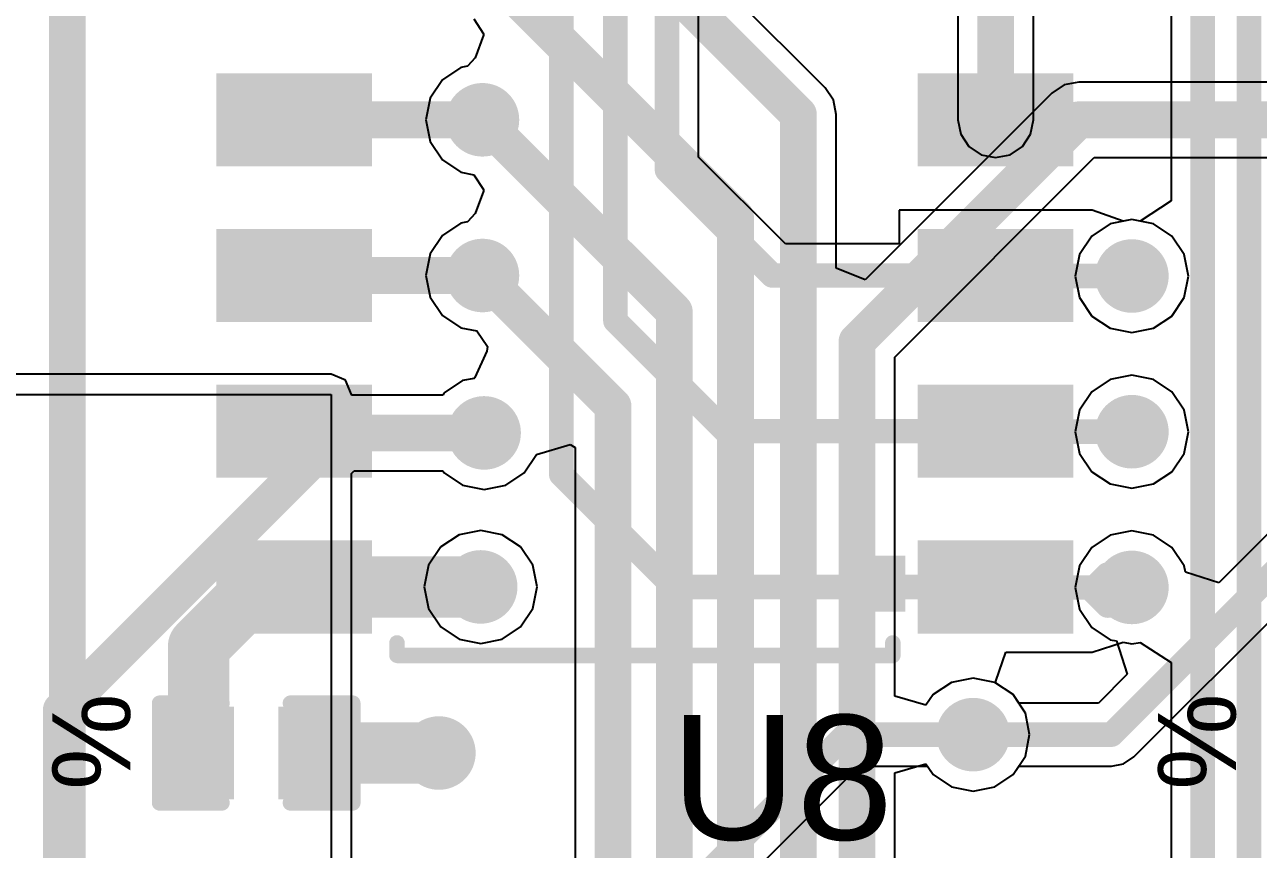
# Model space of a CAD drawing. Header units: millimetres. Extents: x -0.15 to 3.79, y -0.54 to 3.26.
# Drawn here: x 2.6558 to 3.0518, y 1.6899 to 1.9547 of the extents above; entities that cross this region are included whole.
import ezdxf

# ---------------------------------------------------------------- set-up
doc = ezdxf.new("R2010")
doc.units = ezdxf.units.MM
doc.header["$MEASUREMENT"] = 0
for name, color, linetype in [('BottomLayer', 5, 'Continuous'), ('BottomSolder', 6, 'Continuous'), ('TopLayer', 1, 'Continuous'), ('TopOverlay', 2, 'Continuous'), ('TopPaste', 8, 'Continuous'), ('TopSolder', 216, 'Continuous'), ('ViaHoleLayer', 16, 'Continuous')]:
    doc.layers.add(name, color=color, linetype=linetype)
doc.styles.add('Arial', font='', dxfattribs={"height": 0.2})
doc.styles.get('Arial').set_extended_font_data('Arial')

# ---------------------------------------------------------------- blocks, each defined once
blk = doc.blocks.new('16_SOIC_71')
at = {"layer": 'TopLayer'}
for points in [[(-0.025, 0.01496065), (0.025, 0.01496065), (0.025, -0.01496065), (-0.025, -0.01496065)], [(0.2001968, 0.01496065), (0.2501968, 0.01496065), (0.2501968, -0.01496065), (0.2001968, -0.01496065)], [(-0.025, -0.03503935), (0.025, -0.03503935), (0.025, -0.06496065), (-0.025, -0.06496065)], [(0.2001968, -0.03503935), (0.2501968, -0.03503935), (0.2501968, -0.06496065), (0.2001968, -0.06496065)], [(-0.025, -0.08503935), (0.025, -0.08503935), (0.025, -0.11496065), (-0.025, -0.11496065)], [(0.2001968, -0.08503935), (0.2501968, -0.08503935), (0.2501968, -0.11496065), (0.2001968, -0.11496065)], [(-0.025, -0.13503935), (0.025, -0.13503935), (0.025, -0.16496065), (-0.025, -0.16496065)], [(0.2001968, -0.13503935), (0.2501968, -0.13503935), (0.2501968, -0.16496065), (0.2001968, -0.16496065)], [(-0.025, -0.18503935), (0.025, -0.18503935), (0.025, -0.21496065), (-0.025, -0.21496065)], [(0.2001968, -0.18503935), (0.2501968, -0.18503935), (0.2501968, -0.21496065), (0.2001968, -0.21496065)], [(-0.025, -0.23503935), (0.025, -0.23503935), (0.025, -0.26496065), (-0.025, -0.26496065)], [(0.2001968, -0.23503935), (0.2501968, -0.23503935), (0.2501968, -0.26496065), (0.2001968, -0.26496065)], [(-0.025, -0.28503935), (0.025, -0.28503935), (0.025, -0.31496065), (-0.025, -0.31496065)], [(0.2001968, -0.28503935), (0.2501968, -0.28503935), (0.2501968, -0.31496065), (0.2001968, -0.31496065)], [(-0.025, -0.33503935), (0.025, -0.33503935), (0.025, -0.36496065), (-0.025, -0.36496065)], [(0.2001968, -0.33503935), (0.2501968, -0.33503935), (0.2501968, -0.36496065), (0.2001968, -0.36496065)]]:
    blk.add_hatch(color=1, dxfattribs=at).paths.add_polyline_path(points)
at = {"layer": 'TopOverlay'}
blk.add_hatch(color=2, dxfattribs=at).paths.add_polyline_path([(0.029, -0.01), (0.04, -0.01), (0.04, 0.008), (0.029, 0.008)])
at = {"layer": 'TopPaste'}
for points in [[(-0.025, 0.01496065), (0.025, 0.01496065), (0.025, -0.01496065), (-0.025, -0.01496065)], [(0.2001968, 0.01496065), (0.2501968, 0.01496065), (0.2501968, -0.01496065), (0.2001968, -0.01496065)], [(-0.025, -0.03503935), (0.025, -0.03503935), (0.025, -0.06496065), (-0.025, -0.06496065)], [(0.2001968, -0.03503935), (0.2501968, -0.03503935), (0.2501968, -0.06496065), (0.2001968, -0.06496065)], [(-0.025, -0.08503935), (0.025, -0.08503935), (0.025, -0.11496065), (-0.025, -0.11496065)], [(0.2001968, -0.08503935), (0.2501968, -0.08503935), (0.2501968, -0.11496065), (0.2001968, -0.11496065)], [(-0.025, -0.13503935), (0.025, -0.13503935), (0.025, -0.16496065), (-0.025, -0.16496065)], [(0.2001968, -0.13503935), (0.2501968, -0.13503935), (0.2501968, -0.16496065), (0.2001968, -0.16496065)], [(-0.025, -0.18503935), (0.025, -0.18503935), (0.025, -0.21496065), (-0.025, -0.21496065)], [(0.2001968, -0.18503935), (0.2501968, -0.18503935), (0.2501968, -0.21496065), (0.2001968, -0.21496065)], [(-0.025, -0.23503935), (0.025, -0.23503935), (0.025, -0.26496065), (-0.025, -0.26496065)], [(0.2001968, -0.23503935), (0.2501968, -0.23503935), (0.2501968, -0.26496065), (0.2001968, -0.26496065)], [(-0.025, -0.28503935), (0.025, -0.28503935), (0.025, -0.31496065), (-0.025, -0.31496065)], [(0.2001968, -0.28503935), (0.2501968, -0.28503935), (0.2501968, -0.31496065), (0.2001968, -0.31496065)], [(-0.025, -0.33503935), (0.025, -0.33503935), (0.025, -0.36496065), (-0.025, -0.36496065)], [(0.2001968, -0.33503935), (0.2501968, -0.33503935), (0.2501968, -0.36496065), (0.2001968, -0.36496065)]]:
    blk.add_hatch(color=8, dxfattribs=at).paths.add_polyline_path(points)
at = {"layer": 'TopSolder'}
for points in [[(-0.025, 0.01496065), (0.025, 0.01496065), (0.025, -0.01496065), (-0.025, -0.01496065)], [(0.2001968, 0.01496065), (0.2501968, 0.01496065), (0.2501968, -0.01496065), (0.2001968, -0.01496065)], [(-0.025, -0.03503935), (0.025, -0.03503935), (0.025, -0.06496065), (-0.025, -0.06496065)], [(0.2001968, -0.03503935), (0.2501968, -0.03503935), (0.2501968, -0.06496065), (0.2001968, -0.06496065)], [(-0.025, -0.08503935), (0.025, -0.08503935), (0.025, -0.11496065), (-0.025, -0.11496065)], [(0.2001968, -0.08503935), (0.2501968, -0.08503935), (0.2501968, -0.11496065), (0.2001968, -0.11496065)], [(-0.025, -0.13503935), (0.025, -0.13503935), (0.025, -0.16496065), (-0.025, -0.16496065)], [(0.2001968, -0.13503935), (0.2501968, -0.13503935), (0.2501968, -0.16496065), (0.2001968, -0.16496065)], [(-0.025, -0.18503935), (0.025, -0.18503935), (0.025, -0.21496065), (-0.025, -0.21496065)], [(0.2001968, -0.18503935), (0.2501968, -0.18503935), (0.2501968, -0.21496065), (0.2001968, -0.21496065)], [(-0.025, -0.23503935), (0.025, -0.23503935), (0.025, -0.26496065), (-0.025, -0.26496065)], [(0.2001968, -0.23503935), (0.2501968, -0.23503935), (0.2501968, -0.26496065), (0.2001968, -0.26496065)], [(-0.025, -0.28503935), (0.025, -0.28503935), (0.025, -0.31496065), (-0.025, -0.31496065)], [(0.2001968, -0.28503935), (0.2501968, -0.28503935), (0.2501968, -0.31496065), (0.2001968, -0.31496065)], [(-0.025, -0.33503935), (0.025, -0.33503935), (0.025, -0.36496065), (-0.025, -0.36496065)], [(0.2001968, -0.33503935), (0.2501968, -0.33503935), (0.2501968, -0.36496065), (0.2001968, -0.36496065)]]:
    blk.add_hatch(color=216, dxfattribs=at).paths.add_polyline_path(points)
at = {"layer": 'TopOverlay'}
for points, const_width in [([(0.033, 0.022), (0.033, 0.018)], 0.005), ([(0.192, 0.022), (0.033, 0.022)], 0.005), ([(0.1921968, 0.021937), (0.1921968, 0.018)], 0.005), ([(-0.031, 0.001), (-0.036, 0.006)], 0.007874), ([(-0.036, 0.006), (-0.036, -0.004)], 0.007874), ([(-0.031, 0.001), (-0.036, -0.004)], 0.007874), ([(0.033, -0.368), (0.033, -0.372)], 0.005), ([(0.1921968, -0.368), (0.1921968, -0.371937)], 0.005), ([(0.192, -0.372), (0.033, -0.372)], 0.005)]:
    blk.add_lwpolyline(points, dxfattribs=dict(at, const_width=const_width))
for points, const_width in [([(0.03175, 0.022, 1), (0.03425, 0.022, 1)], 0.0025), ([(0.03175, 0.022, 1), (0.03425, 0.022, 1)], 0.0025), ([(0.19075, 0.022, 1), (0.19325, 0.022, 1)], 0.0025), ([(0.1909468, 0.021937, 1), (0.1934468, 0.021937, 1)], 0.0025), ([(0.03175, 0.018, 1), (0.03425, 0.018, 1)], 0.0025), ([(0.1909468, 0.018, 1), (0.1934468, 0.018, 1)], 0.0025), ([(-0.0379685, 0.006, 1), (-0.0340315, 0.006, 1)], 0.003937), ([(-0.0379685, 0.006, 1), (-0.0340315, 0.006, 1)], 0.003937), ([(-0.0329685, 0.001, 1), (-0.0290315, 0.001, 1)], 0.003937), ([(-0.0329685, 0.001, 1), (-0.0290315, 0.001, 1)], 0.003937), ([(-0.0379685, -0.004, 1), (-0.0340315, -0.004, 1)], 0.003937), ([(-0.0379685, -0.004, 1), (-0.0340315, -0.004, 1)], 0.003937), ([(0.03175, -0.368, 1), (0.03425, -0.368, 1)], 0.0025), ([(0.1909468, -0.368, 1), (0.1934468, -0.368, 1)], 0.0025), ([(0.03175, -0.372, 1), (0.03425, -0.372, 1)], 0.0025), ([(0.03175, -0.372, 1), (0.03425, -0.372, 1)], 0.0025), ([(0.19075, -0.372, 1), (0.19325, -0.372, 1)], 0.0025), ([(0.1909468, -0.371937, 1), (0.1934468, -0.371937, 1)], 0.0025)]:
    blk.add_lwpolyline(points, format="xyb", close=True, dxfattribs=dict(at, const_width=const_width))
blk = doc.blocks.new('C___0402_170')
at = {"layer": 'TopLayer'}
for points in [[(-0.0275, -0.0125), (-0.0275, 0.0125), (-0.009499999999999998, 0.0125), (-0.009500000000000001, -0.0125)], [(0.009499999999999998, -0.0125), (0.009500000000000001, 0.0125), (0.0275, 0.0125), (0.0275, -0.0125)]]:
    blk.add_hatch(color=1, dxfattribs=at).paths.add_polyline_path(points)
at = {"layer": 'TopPaste'}
for points in [[(-0.0275, -0.0125), (-0.0275, 0.0125), (-0.009499999999999998, 0.0125), (-0.009500000000000001, -0.0125)], [(0.009499999999999998, -0.0125), (0.009500000000000001, 0.0125), (0.0275, 0.0125), (0.0275, -0.0125)]]:
    blk.add_hatch(color=8, dxfattribs=at).paths.add_polyline_path(points)
at = {"layer": 'TopSolder'}
for points in [[(-0.0298622, -0.0148622), (-0.0298622, 0.0148622), (-0.007137799999999999, 0.0148622), (-0.007137800000000001, -0.0148622)], [(0.007137799999999999, -0.0148622), (0.007137800000000001, 0.0148622), (0.0298622, 0.0148622), (0.0298622, -0.0148622)]]:
    blk.add_hatch(color=216, dxfattribs=at).paths.add_polyline_path(points)
at = {"layer": 'TopOverlay', "const_width": 0.005}
for points in [[(-0.031, -0.016), (-0.031, 0.016)], [(-0.031, 0.016), (-0.011, 0.016)], [(0.011, 0.016), (0.031, 0.016)], [(0.031, -0.016), (0.031, 0.016)], [(-0.031, -0.016), (-0.011, -0.016)], [(0.011, -0.016), (0.031, -0.016)]]:
    blk.add_lwpolyline(points, dxfattribs=at)
at = {"layer": 'TopOverlay', "const_width": 0.0025}
for points in [[(-0.03225, 0.016, 1), (-0.02975, 0.016, 1)], [(-0.03225, 0.016, 1), (-0.02975, 0.016, 1)], [(-0.01225, 0.016, 1), (-0.00975, 0.016, 1)], [(0.00975, 0.016, 1), (0.01225, 0.016, 1)], [(0.02975, 0.016, 1), (0.03225, 0.016, 1)], [(0.02975, 0.016, 1), (0.03225, 0.016, 1)], [(-0.03225, -0.016, 1), (-0.02975, -0.016, 1)], [(-0.03225, -0.016, 1), (-0.02975, -0.016, 1)], [(-0.01225, -0.016, 1), (-0.00975, -0.016, 1)], [(0.00975, -0.016, 1), (0.01225, -0.016, 1)], [(0.02975, -0.016, 1), (0.03225, -0.016, 1)], [(0.02975, -0.016, 1), (0.03225, -0.016, 1)]]:
    blk.add_lwpolyline(points, format="xyb", close=True, dxfattribs=at)

msp = doc.modelspace()

# ---------------------------------------------------------------- hatches: boundary and pattern name
at = {"layer": 'BottomLayer'}
h = msp.add_hatch(color=5, dxfattribs=at)
edge = h.paths.add_edge_path()
edge.add_arc((2.8027334, 1.9241654), 0.011811, 0, 360)
h = msp.add_hatch(color=5, dxfattribs=at)
edge = h.paths.add_edge_path()
edge.add_arc((2.8027334, 1.8741654), 0.011811, 0, 360)
h = msp.add_hatch(color=5, dxfattribs=at)
edge = h.paths.add_edge_path()
edge.add_arc((3.011252, 1.874), 0.011811, 0, 360)
h = msp.add_hatch(color=5, dxfattribs=at)
edge = h.paths.add_edge_path()
edge.add_arc((2.8032748, 1.8236241), 0.011811, 0, 360)
h = msp.add_hatch(color=5, dxfattribs=at)
edge = h.paths.add_edge_path()
edge.add_arc((3.011252, 1.824), 0.011811, 0, 360)
h = msp.add_hatch(color=5, dxfattribs=at)
edge = h.paths.add_edge_path()
edge.add_arc((2.8021654, 1.7741654), 0.011811, 0, 360)
h = msp.add_hatch(color=5, dxfattribs=at)
edge = h.paths.add_edge_path()
edge.add_arc((3.011252, 1.774), 0.011811, 0, 360)
h = msp.add_hatch(color=5, dxfattribs=at)
edge = h.paths.add_edge_path()
edge.add_arc((2.9602697, 1.7267245), 0.011811, 0, 360)
h = msp.add_hatch(color=5, dxfattribs=at)
edge = h.paths.add_edge_path()
edge.add_arc((2.78875, 1.720819), 0.011811, 0, 360)
at = {"layer": 'BottomSolder'}
h = msp.add_hatch(color=6, dxfattribs=at)
edge = h.paths.add_edge_path()
edge.add_arc((2.8027334, 1.9241654), 0.0059055, 0, 360)
h = msp.add_hatch(color=6, dxfattribs=at)
edge = h.paths.add_edge_path()
edge.add_arc((2.8027334, 1.8741654), 0.0059055, 0, 360)
h = msp.add_hatch(color=6, dxfattribs=at)
edge = h.paths.add_edge_path()
edge.add_arc((3.011252, 1.874), 0.0059055, 0, 360)
h = msp.add_hatch(color=6, dxfattribs=at)
edge = h.paths.add_edge_path()
edge.add_arc((2.8032748, 1.8236241), 0.0059055, 0, 360)
h = msp.add_hatch(color=6, dxfattribs=at)
edge = h.paths.add_edge_path()
edge.add_arc((3.011252, 1.824), 0.0059055, 0, 360)
h = msp.add_hatch(color=6, dxfattribs=at)
edge = h.paths.add_edge_path()
edge.add_arc((2.8021654, 1.7741654), 0.0059055, 0, 360)
h = msp.add_hatch(color=6, dxfattribs=at)
edge = h.paths.add_edge_path()
edge.add_arc((3.011252, 1.774), 0.0059055, 0, 360)
h = msp.add_hatch(color=6, dxfattribs=at)
edge = h.paths.add_edge_path()
edge.add_arc((2.9602697, 1.7267245), 0.0059055, 0, 360)
h = msp.add_hatch(color=6, dxfattribs=at)
edge = h.paths.add_edge_path()
edge.add_arc((2.78875, 1.720819), 0.0059055, 0, 360)
at = {"layer": 'TopLayer'}
h = msp.add_hatch(color=1, dxfattribs=at)
edge = h.paths.add_edge_path()
edge.add_arc((2.8027334, 1.9241654), 0.011811, 0, 360)
h = msp.add_hatch(color=1, dxfattribs=at)
edge = h.paths.add_edge_path()
edge.add_arc((2.8027334, 1.8741654), 0.011811, 0, 360)
h = msp.add_hatch(color=1, dxfattribs=at)
edge = h.paths.add_edge_path()
edge.add_arc((3.011252, 1.874), 0.011811, 0, 360)
h = msp.add_hatch(color=1, dxfattribs=at)
edge = h.paths.add_edge_path()
edge.add_arc((2.8032748, 1.8236241), 0.011811, 0, 360)
h = msp.add_hatch(color=1, dxfattribs=at)
edge = h.paths.add_edge_path()
edge.add_arc((3.011252, 1.824), 0.011811, 0, 360)
h = msp.add_hatch(color=1, dxfattribs=at)
edge = h.paths.add_edge_path()
edge.add_arc((2.8021654, 1.7741654), 0.011811, 0, 360)
h = msp.add_hatch(color=1, dxfattribs=at)
edge = h.paths.add_edge_path()
edge.add_arc((3.011252, 1.774), 0.011811, 0, 360)
h = msp.add_hatch(color=1, dxfattribs=at)
edge = h.paths.add_edge_path()
edge.add_arc((2.9602697, 1.7267245), 0.011811, 0, 360)
h = msp.add_hatch(color=1, dxfattribs=at)
edge = h.paths.add_edge_path()
edge.add_arc((2.78875, 1.720819), 0.011811, 0, 360)
at = {"layer": 'TopSolder'}
h = msp.add_hatch(color=216, dxfattribs=at)
edge = h.paths.add_edge_path()
edge.add_arc((2.8027334, 1.9241654), 0.0059055, 0, 360)
h = msp.add_hatch(color=216, dxfattribs=at)
edge = h.paths.add_edge_path()
edge.add_arc((2.8027334, 1.8741654), 0.0059055, 0, 360)
h = msp.add_hatch(color=216, dxfattribs=at)
edge = h.paths.add_edge_path()
edge.add_arc((3.011252, 1.874), 0.0059055, 0, 360)
h = msp.add_hatch(color=216, dxfattribs=at)
edge = h.paths.add_edge_path()
edge.add_arc((2.8032748, 1.8236241), 0.0059055, 0, 360)
h = msp.add_hatch(color=216, dxfattribs=at)
edge = h.paths.add_edge_path()
edge.add_arc((3.011252, 1.824), 0.0059055, 0, 360)
h = msp.add_hatch(color=216, dxfattribs=at)
edge = h.paths.add_edge_path()
edge.add_arc((2.8021654, 1.7741654), 0.0059055, 0, 360)
h = msp.add_hatch(color=216, dxfattribs=at)
edge = h.paths.add_edge_path()
edge.add_arc((3.011252, 1.774), 0.0059055, 0, 360)
h = msp.add_hatch(color=216, dxfattribs=at)
edge = h.paths.add_edge_path()
edge.add_arc((2.9602697, 1.7267245), 0.0059055, 0, 360)
h = msp.add_hatch(color=216, dxfattribs=at)
edge = h.paths.add_edge_path()
edge.add_arc((2.78875, 1.720819), 0.0059055, 0, 360)
at = {"layer": 'ViaHoleLayer'}
h = msp.add_hatch(color=16, dxfattribs=at)
edge = h.paths.add_edge_path()
edge.add_arc((2.8027334, 1.9241654), 0.0059055, 0, 360)
h = msp.add_hatch(color=16, dxfattribs=at)
edge = h.paths.add_edge_path()
edge.add_arc((2.8027334, 1.8741654), 0.0059055, 0, 360)
h = msp.add_hatch(color=16, dxfattribs=at)
edge = h.paths.add_edge_path()
edge.add_arc((3.011252, 1.874), 0.0059055, 0, 360)
h = msp.add_hatch(color=16, dxfattribs=at)
edge = h.paths.add_edge_path()
edge.add_arc((2.8032748, 1.8236241), 0.0059055, 0, 360)
h = msp.add_hatch(color=16, dxfattribs=at)
edge = h.paths.add_edge_path()
edge.add_arc((3.011252, 1.824), 0.0059055, 0, 360)
h = msp.add_hatch(color=16, dxfattribs=at)
edge = h.paths.add_edge_path()
edge.add_arc((2.8021654, 1.7741654), 0.0059055, 0, 360)
h = msp.add_hatch(color=16, dxfattribs=at)
edge = h.paths.add_edge_path()
edge.add_arc((3.011252, 1.774), 0.0059055, 0, 360)
h = msp.add_hatch(color=16, dxfattribs=at)
edge = h.paths.add_edge_path()
edge.add_arc((2.9602697, 1.7267245), 0.0059055, 0, 360)
h = msp.add_hatch(color=16, dxfattribs=at)
edge = h.paths.add_edge_path()
edge.add_arc((2.78875, 1.720819), 0.0059055, 0, 360)

# ---------------------------------------------------------------- linework, layer by layer
at = {"layer": 'BottomLayer'}
for p, q in [((2.9127724, 1.934413), (2.8232884, 2.023897)), ((2.8000176, 1.9565457), (2.8031125, 1.9518206)), ((2.8030914, 1.9512924), (2.8003666, 1.9441147)), ((2.8031125, 1.9518206), (2.8030914, 1.9512924)), ((2.7957839, 1.940943), (2.7898924, 1.9370064)), ((2.7979216, 1.9413682), (2.7957839, 1.940943)), ((2.8003666, 1.9441147), (2.7979216, 1.9413682)), ((2.7898924, 1.9370064), (2.7859558, 1.9311149)), ((2.9154037, 1.9304749), (2.9127724, 1.934413)), ((2.9895201, 1.9353801), (2.985582, 1.9327488)), ((2.9941654, 1.9363042), (2.9895201, 1.9353801)), ((2.9941659, 1.9363041), (2.9941654, 1.9363042)), ((3.1467774, 1.9363041), (2.9941659, 1.9363041)), ((2.7859558, 1.9311149), (2.7845735, 1.9241654)), ((2.9163278, 1.9258296), (2.9154037, 1.9304749)), ((2.9855818, 1.9327485), (2.9255665, 1.8727333)), ((2.985582, 1.9327488), (2.9855818, 1.9327485)), ((2.9163277, 1.9258291), (2.9163278, 1.9258296)), ((2.9163277, 1.8765602), (2.9163277, 1.9258291)), ((2.7845735, 1.9241654), (2.7859558, 1.9172159)), ((2.7859558, 1.9172159), (2.7898924, 1.9113244)), ((2.7898924, 1.9113244), (2.7957839, 1.9073878)), ((2.9351387, 1.8479719), (2.9991934, 1.9120267)), ((2.9991934, 1.9120267), (3.1467774, 1.9120267)), ((2.7957839, 1.9073878), (2.8000177, 1.9065457)), ((2.8000177, 1.9065457), (2.8031125, 1.9018206)), ((2.8030914, 1.9012924), (2.8003666, 1.8941146)), ((2.8031125, 1.9018206), (2.8030914, 1.9012924)), ((2.8003666, 1.8941146), (2.7979216, 1.8913682)), ((2.7957839, 1.890943), (2.7898924, 1.8870064)), ((2.7979216, 1.8913682), (2.7957839, 1.890943)), ((3.0043025, 1.8907776), (2.998411, 1.886841)), ((3.011252, 1.8921599), (3.0043025, 1.8907776)), ((3.0182015, 1.8907776), (3.011252, 1.8921599)), ((3.024093, 1.886841), (3.0182015, 1.8907776)), ((2.7898924, 1.8870064), (2.7859558, 1.8811149)), ((2.998411, 1.886841), (2.9944744, 1.8809495)), ((3.0280296, 1.8809495), (3.024093, 1.886841)), ((2.7859558, 1.8811149), (2.7845735, 1.8741654)), ((2.9944744, 1.8809495), (2.9930921, 1.874)), ((3.0294119, 1.874), (3.0280296, 1.8809495)), ((2.7845735, 1.8741654), (2.7859558, 1.8672159)), ((2.9255665, 1.8727333), (2.9163277, 1.8765602)), ((2.9930921, 1.874), (2.9944744, 1.8670505)), ((3.0280296, 1.8670505), (3.0294119, 1.874)), ((3.1346195, 1.8709696), (3.0391252, 1.7754753)), ((2.7859558, 1.8672159), (2.7898924, 1.8613244)), ((2.9944744, 1.8670505), (2.998411, 1.861159)), ((3.024093, 1.861159), (3.0280296, 1.8670505)), ((2.7898924, 1.8613244), (2.7957839, 1.8573878)), ((2.998411, 1.861159), (3.0043025, 1.8572224)), ((3.0182015, 1.8572224), (3.024093, 1.861159)), ((2.7957839, 1.8573878), (2.8009842, 1.8563534)), ((2.8009842, 1.8563534), (2.8043352, 1.8514148)), ((3.0043025, 1.8572224), (3.011252, 1.8558401)), ((3.011252, 1.8558401), (3.0182015, 1.8572224)), ((2.8041597, 1.849821), (2.8003143, 1.8414216)), ((2.8043352, 1.8514148), (2.8041597, 1.849821)), ((2.9351387, 1.7390351), (2.9351387, 1.8479719)), ((2.7541516, 1.8424944), (1.5201811, 1.8424944)), ((2.7587438, 1.8405922), (2.7541516, 1.8424944)), ((3.011252, 1.8421599), (3.0043025, 1.8407776)), ((3.0182015, 1.8407776), (3.011252, 1.8421599)), ((2.760646, 1.836), (2.7587438, 1.8405922)), ((2.7963253, 1.8404017), (2.7904338, 1.8364651)), ((2.8000423, 1.841141), (2.7963253, 1.8404017)), ((2.8003143, 1.8414216), (2.8000423, 1.841141)), ((3.0043025, 1.8407776), (2.998411, 1.836841)), ((3.024093, 1.836841), (3.0182015, 1.8407776)), ((0.9279999, 1.836), (2.7541516, 1.836)), ((2.7541516, 1.836), (2.7541516, 0.809)), ((2.760646, 1.8357628), (2.760646, 1.836)), ((2.7899645, 1.8357628), (2.760646, 1.8357628)), ((2.7904338, 1.8364651), (2.7899645, 1.8357628)), ((2.998411, 1.836841), (2.9944744, 1.8309495)), ((3.0280296, 1.8309495), (3.024093, 1.836841)), ((2.9944744, 1.8309495), (2.9930921, 1.824)), ((3.011867, 1.7195603), (3.1225133, 1.8302066)), ((3.0294119, 1.824), (3.0280296, 1.8309495)), ((2.9930921, 1.824), (2.9944744, 1.8170505)), ((3.0280296, 1.8170505), (3.0294119, 1.824)), ((2.8200524, 1.8166745), (2.8308946, 1.8199234)), ((2.8308946, 1.8199234), (2.8325247, 1.8189463)), ((2.8325247, 1.8189463), (2.8325247, 1.6822868)), ((2.8161158, 1.8107831), (2.8200524, 1.8166745)), ((2.9944744, 1.8170505), (2.998411, 1.811159)), ((3.024093, 1.811159), (3.0280296, 1.8170505)), ((2.760646, 1.8105798), (2.7615516, 1.8114854)), ((2.760646, 1.6234738), (2.760646, 1.8105798)), ((2.7615516, 1.8114854), (2.7899645, 1.8114854)), ((2.7899645, 1.8114854), (2.7904338, 1.8107831)), ((2.7904338, 1.8107831), (2.7963253, 1.8068465)), ((2.8102243, 1.8068465), (2.8161158, 1.8107831)), ((2.998411, 1.811159), (3.0043025, 1.8072224)), ((3.0182015, 1.8072224), (3.024093, 1.811159)), ((2.7963253, 1.8068465), (2.8032748, 1.8054642)), ((2.8032748, 1.8054642), (2.8102243, 1.8068465)), ((3.0043025, 1.8072224), (3.011252, 1.8058401)), ((3.011252, 1.8058401), (3.0182015, 1.8072224)), ((2.7952159, 1.790943), (2.7893244, 1.7870064)), ((2.8021654, 1.7923253), (2.7952159, 1.790943)), ((2.8091149, 1.790943), (2.8021654, 1.7923253)), ((2.8150064, 1.7870064), (2.8091149, 1.790943)), ((3.0043025, 1.7907776), (2.998411, 1.786841)), ((3.011252, 1.7921599), (3.0043025, 1.7907776)), ((3.0182015, 1.7907776), (3.011252, 1.7921599)), ((3.024093, 1.786841), (3.0182015, 1.7907776)), ((2.7893244, 1.7870064), (2.7853878, 1.7811149)), ((2.818943, 1.7811149), (2.8150064, 1.7870064)), ((2.998411, 1.786841), (2.9944744, 1.7809495)), ((3.0280296, 1.7809495), (3.024093, 1.786841)), ((2.7853878, 1.7811149), (2.7840055, 1.7741654)), ((2.8203253, 1.7741654), (2.818943, 1.7811149)), ((2.9944744, 1.7809495), (2.9930921, 1.774)), ((3.0284324, 1.7789247), (3.0280296, 1.7809495)), ((3.0391252, 1.7754753), (3.0284324, 1.7789247)), ((2.7840055, 1.7741654), (2.7853878, 1.7672159)), ((2.818943, 1.7672159), (2.8203253, 1.7741654)), ((2.9930921, 1.774), (2.9944744, 1.7670505)), ((2.7853878, 1.7672159), (2.7893244, 1.7613244)), ((2.8150064, 1.7613244), (2.818943, 1.7672159)), ((2.9944744, 1.7670505), (2.998411, 1.761159)), ((2.7893244, 1.7613244), (2.7952159, 1.7573878)), ((2.8091149, 1.7573878), (2.8150064, 1.7613244)), ((2.998411, 1.761159), (3.0043025, 1.7572224)), ((2.7952159, 1.7573878), (2.8021654, 1.7560055)), ((2.8021654, 1.7560055), (2.8091149, 1.7573878)), ((3.0043025, 1.7572224), (3.0063273, 1.7568196)), ((3.0063273, 1.7568196), (3.0097767, 1.7461268)), ((2.9533202, 1.7435021), (2.9474287, 1.7395655)), ((2.9602697, 1.7448844), (2.9533202, 1.7435021)), ((2.9672192, 1.7435021), (2.9602697, 1.7448844)), ((2.9731107, 1.7395655), (2.9672192, 1.7435021)), ((3.0097767, 1.7461268), (3.0005061, 1.7368562)), ((2.9451387, 1.7361383), (2.9351387, 1.7390351)), ((2.9474287, 1.7395655), (2.9451387, 1.7361383)), ((2.974921, 1.7368562), (2.9731107, 1.7395655)), ((3.0005061, 1.7368562), (2.974921, 1.7368562)), ((3.0085801, 1.717364), (3.011867, 1.7195603)), ((2.9351387, 1.7144139), (2.9451387, 1.7173107)), ((2.9451387, 1.7173107), (2.9474287, 1.7138835)), ((2.9731107, 1.7138835), (2.974921, 1.7165928)), ((2.974921, 1.7165928), (3.0047028, 1.7165928)), ((3.0047028, 1.7165928), (3.0085801, 1.717364)), ((2.9351387, 1.6455568), (2.9351387, 1.7144139)), ((2.9474287, 1.7138835), (2.9533202, 1.7099469)), ((2.9672192, 1.7099469), (2.9731107, 1.7138835)), ((2.9533202, 1.7099469), (2.9602697, 1.7085646)), ((2.9602697, 1.7085646), (2.9672192, 1.7099469))]:
    msp.add_line(p, q, dxfattribs=at)
for points, const_width in [([(2.8052934, 2.0247252), (2.904189, 1.9258296)], 0.011811), ([(2.8027334, 1.9741654), (2.8839956, 1.8929032)], 0.011811), ([(2.8027334, 1.9241654), (2.8643295, 1.8625693)], 0.011811), ([(2.904189, 1.653348), (2.904189, 1.9258296)], 0.011811), ([(2.923, 1.853), (2.9941654, 1.9241654)], 0.011811), ([(2.9941654, 1.9241654), (3.1600877, 1.9241654)], 0.011811), ([(2.8839956, 1.6609668), (2.8839956, 1.8929032)], 0.011811), ([(2.8027334, 1.8741654), (2.8446634, 1.8322354)], 0.011811), ([(3.0047028, 1.7267245), (3.1521437, 1.8741654)], 0.007874), ([(2.8643295, 1.6691128), (2.8643295, 1.8625693)], 0.011811), ([(2.923, 1.6455563), (2.923, 1.853)], 0.011811), ([(2.8446634, 1.6772588), (2.8446634, 1.8322354)], 0.011811), ([(2.6675169, 1.7346174), (2.7565236, 1.8236241)], 0.011811), ([(2.7565236, 1.8236241), (2.8032748, 1.8236241)], 0.011811), ([(2.6675169, 0.9165169), (2.6675169, 1.7346174)], 0.011811), ([(2.9602697, 1.7267245), (3.0047028, 1.7267245)], 0.007874)]:
    msp.add_lwpolyline(points, dxfattribs=dict(at, const_width=const_width))
for points, const_width in [([(2.7997807, 1.9241654, 1), (2.8056861, 1.9241654, 1)], 0.0059055), ([(2.9012363, 1.9258296, 1), (2.9071417, 1.9258296, 1)], 0.0059055), ([(2.9012363, 1.9258296, 1), (2.9071417, 1.9258296, 1)], 0.0059055), ([(2.9912127, 1.9241654, 1), (2.9971181, 1.9241654, 1)], 0.0059055), ([(2.9912127, 1.9241654, 1), (2.9971181, 1.9241654, 1)], 0.0059055), ([(2.8810429, 1.8929032, 1), (2.8869483, 1.8929032, 1)], 0.0059055), ([(2.8810429, 1.8929032, 1), (2.8869483, 1.8929032, 1)], 0.0059055), ([(2.7997807, 1.8741654, 1), (2.8056861, 1.8741654, 1)], 0.0059055), ([(2.8613768, 1.8625693, 1), (2.8672822, 1.8625693, 1)], 0.0059055), ([(2.8613768, 1.8625693, 1), (2.8672822, 1.8625693, 1)], 0.0059055), ([(2.9200473, 1.853, 1), (2.9259527, 1.853, 1)], 0.0059055), ([(2.9200473, 1.853, 1), (2.9259527, 1.853, 1)], 0.0059055), ([(2.8417107, 1.8322354, 1), (2.8476161, 1.8322354, 1)], 0.0059055), ([(2.8417107, 1.8322354, 1), (2.8476161, 1.8322354, 1)], 0.0059055), ([(2.7535709, 1.8236241, 1), (2.7594763, 1.8236241, 1)], 0.0059055), ([(2.7535709, 1.8236241, 1), (2.7594763, 1.8236241, 1)], 0.0059055), ([(2.8003221, 1.8236241, 1), (2.8062275, 1.8236241, 1)], 0.0059055), ([(2.6645642, 1.7346174, 1), (2.6704696, 1.7346174, 1)], 0.0059055), ([(2.6645642, 1.7346174, 1), (2.6704696, 1.7346174, 1)], 0.0059055), ([(2.9583012, 1.7267245, 1), (2.9622382, 1.7267245, 1)], 0.003937), ([(3.0027343, 1.7267245, 1), (3.0066713, 1.7267245, 1)], 0.003937), ([(3.0027343, 1.7267245, 1), (3.0066713, 1.7267245, 1)], 0.003937)]:
    msp.add_lwpolyline(points, format="xyb", close=True, dxfattribs=dict(at, const_width=const_width))
at = {"layer": 'TopLayer'}
for p, q in [((2.8721317, 1.9121968), (2.8721317, 2.1658033)), ((3.0238683, 2.0577934), (3.0238683, 1.8981026)), ((2.9796367, 1.9241654), (2.9796367, 1.9741654)), ((2.9553593, 1.961444), (2.9553593, 1.9241654)), ((2.9553593, 1.9241654), (2.9562833, 1.9195201)), ((2.9787127, 1.9195201), (2.9796367, 1.9241654)), ((2.9562833, 1.9195201), (2.9589146, 1.915582)), ((2.9760814, 1.915582), (2.9787127, 1.9195201)), ((2.9589146, 1.915582), (2.9628527, 1.9129507)), ((2.9721433, 1.9129507), (2.9760814, 1.915582)), ((2.9000314, 1.8842971), (2.8721317, 1.9121968)), ((2.9628527, 1.9129507), (2.967498, 1.9120267)), ((2.967498, 1.9120267), (2.9721433, 1.9129507)), ((3.0238683, 1.8981026), (3.0138682, 1.8916395)), ((2.9984979, 1.895126), (2.936498, 1.895126)), ((2.936498, 1.895126), (2.936498, 1.8842971)), ((3.0084981, 1.8916121), (2.9984979, 1.8951261)), ((2.9984979, 1.8951261), (2.9984979, 1.895126)), ((3.011252, 1.8921599), (3.0084981, 1.8916121)), ((3.0138682, 1.8916395), (3.011252, 1.8921599)), ((2.936498, 1.8842971), (2.9000314, 1.8842971)), ((0.9279999, 1.836), (2.7541516, 1.836)), ((2.7541516, 1.836), (2.7541516, 0.809)), ((2.9984979, 1.7532047), (3.0084981, 1.7563879)), ((3.0084981, 1.7563879), (3.011252, 1.7558401)), ((3.011252, 1.7558401), (3.0138682, 1.7563605)), ((3.0138682, 1.7563605), (3.0238683, 1.7498974)), ((2.9675248, 1.7439515), (2.9707612, 1.7532048)), ((2.9707612, 1.7532048), (2.9984979, 1.7532048)), ((2.9984979, 1.7532048), (2.9984979, 1.7532047)), ((3.0238683, 1.7498974), (3.0238683, 1.6754034)), ((2.9676642, 1.7432048), (2.9675248, 1.7439515)), ((2.9731107, 1.7395655), (2.9676642, 1.7432048)), ((2.9770473, 1.733674), (2.9731107, 1.7395655)), ((2.9784296, 1.7267245), (2.9770473, 1.733674)), ((2.9770473, 1.719775), (2.9784296, 1.7267245)), ((2.9731107, 1.7138835), (2.9770473, 1.719775)), ((2.8833236, 1.6762532), (2.9236632, 1.7165928)), ((2.9236632, 1.7165928), (2.9456184, 1.7165928)), ((2.9456184, 1.7165928), (2.9474287, 1.7138835)), ((2.9474287, 1.7138835), (2.9533202, 1.7099469)), ((2.9672192, 1.7099469), (2.9731107, 1.7138835)), ((2.9533202, 1.7099469), (2.9602697, 1.7085646)), ((2.9602697, 1.7085646), (2.9672192, 1.7099469))]:
    msp.add_line(p, q, dxfattribs=at)
for points, const_width in [([(2.8454251, 1.8595749), (2.8454251, 2.226189)], 0.007874), ([(2.862, 1.9080001), (2.862, 2.17)], 0.007874), ([(2.8280413, 1.8102757), (2.8280413, 2.1459587)], 0.007874), ([(3.034, 1.434), (3.034, 2.0577934)], 0.007874), ([(3.048874, 1.6211261), (3.048874, 2.012874)], 0.007874), ([(2.6694468, 0.8468229), (2.6694468, 2.008)], 0.011811), ([(2.967498, 1.9241654), (2.967498, 1.9741654)], 0.011811), ([(2.7423012, 1.9241654), (2.8027334, 1.9241654)], 0.011811), ([(2.7423012, 1.9241654), (2.7438839, 1.9225827)], 0.011811), ([(2.862, 1.9080001), (2.8958347, 1.8741654)], 0.007874), ([(2.7423012, 1.8741654), (2.7423839, 1.8740827)], 0.011811), ([(2.7423012, 1.8741654), (2.8027334, 1.8741654)], 0.011811), ([(2.8958347, 1.8741654), (2.967498, 1.8741654)], 0.007874), ([(2.967498, 1.8741654), (2.9676634, 1.874)], 0.007874), ([(2.9676634, 1.874), (3.011252, 1.874)], 0.008), ([(2.8454251, 1.8595749), (2.8808346, 1.8241654)], 0.007874), ([(2.7423012, 1.8241654), (2.7433839, 1.8230827)], 0.011811), ([(2.7428426, 1.8236241), (2.8032748, 1.8236241)], 0.011811), ([(2.8808346, 1.8241654), (2.967498, 1.8241654)], 0.007874), ([(2.9676634, 1.824), (3.011252, 1.824)], 0.007874), ([(2.8280413, 1.8102757), (2.8641516, 1.7741654)], 0.007874), ([(2.7115925, 1.7550709), (2.730687, 1.7741654)], 0.019685), ([(2.730687, 1.7741654), (2.7423012, 1.7741654)], 0.019685), ([(2.7423012, 1.7741654), (2.8021654, 1.7741654)], 0.019685), ([(2.8641516, 1.7741654), (2.967498, 1.7741654)], 0.007874), ([(2.9676634, 1.774), (3.011252, 1.774)], 0.007874), ([(2.7115925, 1.720819), (2.7115925, 1.7550709)], 0.019685), ([(2.7485925, 1.720819), (2.78875, 1.720819)], 0.019685), ([(2.8761594, 1.6834174), (2.9194665, 1.7267245)], 0.007874), ([(2.9194665, 1.7267245), (2.9602697, 1.7267245)], 0.007874)]:
    msp.add_lwpolyline(points, dxfattribs=dict(at, const_width=const_width))
for points, const_width in [([(2.7393485, 1.9241654, 1), (2.7452539, 1.9241654, 1)], 0.0059055), ([(2.7393485, 1.9241654, 1), (2.7452539, 1.9241654, 1)], 0.0059055), ([(2.7997807, 1.9241654, 1), (2.8056861, 1.9241654, 1)], 0.0059055), ([(2.9645453, 1.9241654, 1), (2.9704507, 1.9241654, 1)], 0.0059055), ([(2.7409312, 1.9225827, 1), (2.7468366, 1.9225827, 1)], 0.0059055), ([(2.8600315, 1.9080001, 1), (2.8639685, 1.9080001, 1)], 0.003937), ([(2.8600315, 1.9080001, 1), (2.8639685, 1.9080001, 1)], 0.003937), ([(2.7393485, 1.8741654, 1), (2.7452539, 1.8741654, 1)], 0.0059055), ([(2.7393485, 1.8741654, 1), (2.7452539, 1.8741654, 1)], 0.0059055), ([(2.7394312, 1.8740827, 1), (2.7453366, 1.8740827, 1)], 0.0059055), ([(2.7997807, 1.8741654, 1), (2.8056861, 1.8741654, 1)], 0.0059055), ([(2.8938662, 1.8741654, 1), (2.8978032, 1.8741654, 1)], 0.003937), ([(2.8938662, 1.8741654, 1), (2.8978032, 1.8741654, 1)], 0.003937), ([(2.9655295, 1.8741654, 1), (2.9694665, 1.8741654, 1)], 0.003937), ([(2.9655295, 1.8741654, 1), (2.9694665, 1.8741654, 1)], 0.003937), ([(2.9656634, 1.874, 1), (2.9696634, 1.874, 1)], 0.004), ([(2.9656949, 1.874, 1), (2.9696319, 1.874, 1)], 0.003937), ([(3.009252, 1.874, 1), (3.013252, 1.874, 1)], 0.004), ([(2.8434566, 1.8595749, 1), (2.8473936, 1.8595749, 1)], 0.003937), ([(2.8434566, 1.8595749, 1), (2.8473936, 1.8595749, 1)], 0.003937), ([(2.7393485, 1.8241654, 1), (2.7452539, 1.8241654, 1)], 0.0059055), ([(2.7398899, 1.8236241, 1), (2.7457953, 1.8236241, 1)], 0.0059055), ([(2.7404312, 1.8230827, 1), (2.7463366, 1.8230827, 1)], 0.0059055), ([(2.8003221, 1.8236241, 1), (2.8062275, 1.8236241, 1)], 0.0059055), ([(2.8788661, 1.8241654, 1), (2.8828031, 1.8241654, 1)], 0.003937), ([(2.8788661, 1.8241654, 1), (2.8828031, 1.8241654, 1)], 0.003937), ([(2.9655295, 1.8241654, 1), (2.9694665, 1.8241654, 1)], 0.003937), ([(2.9656949, 1.824, 1), (2.9696319, 1.824, 1)], 0.003937), ([(3.0092835, 1.824, 1), (3.0132205, 1.824, 1)], 0.003937), ([(2.8260728, 1.8102757, 1), (2.8300098, 1.8102757, 1)], 0.003937), ([(2.8260728, 1.8102757, 1), (2.8300098, 1.8102757, 1)], 0.003937), ([(2.7257658, 1.7741654, 1), (2.7356082, 1.7741654, 1)], 0.0098425), ([(2.7257658, 1.7741654, 1), (2.7356082, 1.7741654, 1)], 0.0098425), ([(2.73738, 1.7741654, 1), (2.7472224, 1.7741654, 1)], 0.0098425), ([(2.73738, 1.7741654, 1), (2.7472224, 1.7741654, 1)], 0.0098425), ([(2.7972442, 1.7741654, 1), (2.8070866, 1.7741654, 1)], 0.0098425), ([(2.8621831, 1.7741654, 1), (2.8661201, 1.7741654, 1)], 0.003937), ([(2.8621831, 1.7741654, 1), (2.8661201, 1.7741654, 1)], 0.003937), ([(2.9655295, 1.7741654, 1), (2.9694665, 1.7741654, 1)], 0.003937), ([(2.9656949, 1.774, 1), (2.9696319, 1.774, 1)], 0.003937), ([(3.0092835, 1.774, 1), (3.0132205, 1.774, 1)], 0.003937), ([(2.7066713, 1.7550709, 1), (2.7165137, 1.7550709, 1)], 0.0098425), ([(2.7066713, 1.7550709, 1), (2.7165137, 1.7550709, 1)], 0.0098425), ([(2.7066713, 1.720819, 1), (2.7165137, 1.720819, 1)], 0.0098425), ([(2.7436713, 1.720819, 1), (2.7535137, 1.720819, 1)], 0.0098425), ([(2.7838288, 1.720819, 1), (2.7936712, 1.720819, 1)], 0.0098425), ([(2.917498, 1.7267245, 1), (2.921435, 1.7267245, 1)], 0.003937), ([(2.917498, 1.7267245, 1), (2.921435, 1.7267245, 1)], 0.003937), ([(2.9583012, 1.7267245, 1), (2.9622382, 1.7267245, 1)], 0.003937)]:
    msp.add_lwpolyline(points, format="xyb", close=True, dxfattribs=dict(at, const_width=const_width))

# ---------------------------------------------------------------- block references
at = {"rotation": 180}
msp.add_blockref('16_SOIC_71', (2.967498, 1.7741654), dxfattribs=at)
msp.add_blockref('C___0402_170', (2.7300925, 1.720819))

# ---------------------------------------------------------------- texts
at = {"layer": 'TopOverlay', "style": 'Arial'}
for p in [(2.6646338, 1.74), (3.0196338, 1.74)]:
    msp.add_text('%', height=0.025, rotation=270, dxfattribs=at).set_placement(p)
msp.add_text('U8', height=0.04, dxfattribs=at).set_placement((2.8631775, 1.6930065))

doc.saveas('drawing.dxf')
